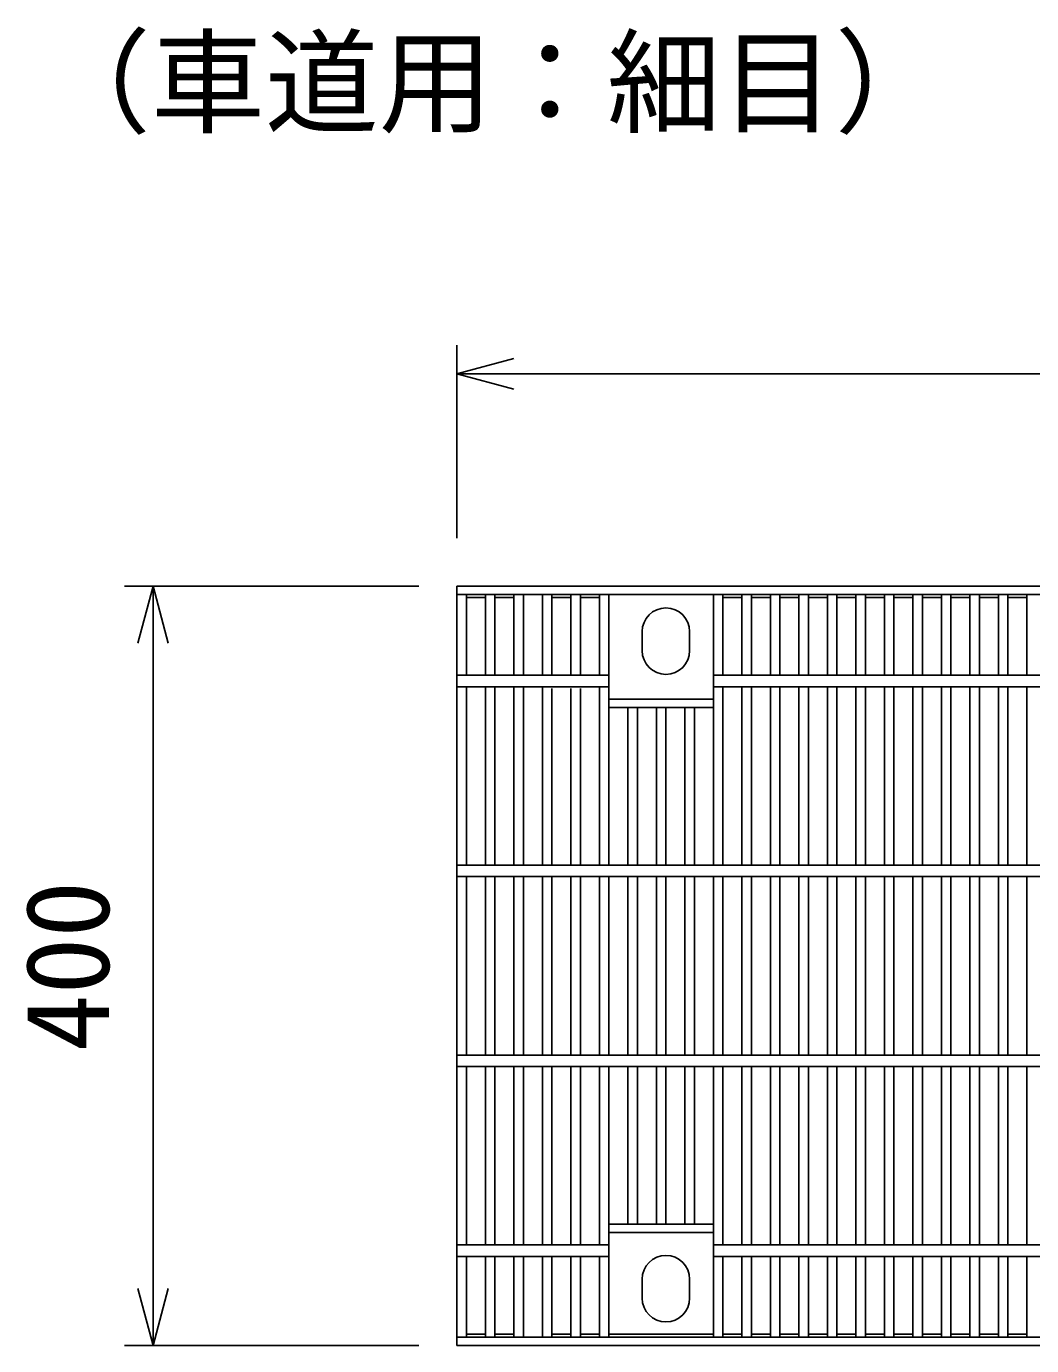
# Model space of a CAD drawing. Units: millimetres, scale not verified. Extents: x -25200 to 25200, y -8910 to 8910.
# Drawn here: x -14849 to -14320, y 1508 to 2203 of the extents above; entities that cross this region are included whole.
import ezdxf
from ezdxf.enums import TextEntityAlignment as Align

# ---------------------------------------------------------------- set-up
doc = ezdxf.new("R2010")
doc.units = ezdxf.units.MM
doc.header["$LTSCALE"] = 30
doc.layers.add('0-0_DIM', color=7, linetype='Continuous', lineweight=25)
doc.layers.add('0-2_HATCH', color=6, linetype='Continuous', lineweight=25)
doc.styles.add('ＭＳ ゴシック', font='')
doc.styles.get('ＭＳ ゴシック').set_extended_font_data('MS Gothic')

msp = doc.modelspace()

# ---------------------------------------------------------------- linework, layer by layer
at = {"layer": '0-0_DIM'}
for p, q in [((-14622.21, 1933.09), (-14622.21, 2034.68)), ((-13627.21, 2019.68), (-14622.21, 2019.68)), ((-14642.21, 1907.87), (-14797.21, 1907.87)), ((-14782.21, 1907.87), (-14782.21, 1507.87)), ((-14642.21, 1507.87), (-14797.21, 1507.87))]:
    msp.add_line(p, q, dxfattribs=at)
for points in [[(-14592.21, 2011.64), (-14622.21, 2019.68), (-14592.21, 2027.71)], [(-14790.25, 1877.87), (-14782.21, 1907.87), (-14774.17, 1877.87)], [(-14774.17, 1537.87), (-14782.21, 1507.87), (-14790.25, 1537.87)]]:
    msp.add_lwpolyline(points, dxfattribs=at)
at = {"layer": '0-2_HATCH'}
for p, q in [((-13627.21, 1907.87), (-14622.21, 1907.87)), ((-14622.21, 1907.87), (-14622.21, 1507.87)), ((-13627.21, 1903.37), (-14622.21, 1903.37)), ((-14617.21, 1903.37), (-14617.21, 1860.87)), ((-14607.21, 1901.87), (-14617.21, 1901.87)), ((-14607.21, 1903.37), (-14607.21, 1860.87)), ((-14602.21, 1903.37), (-14602.21, 1860.87)), ((-14592.21, 1901.87), (-14602.21, 1901.87)), ((-14592.21, 1903.37), (-14592.21, 1860.87)), ((-14587.21, 1903.37), (-14587.21, 1860.87)), ((-14577.21, 1903.37), (-14577.21, 1860.87)), ((-14572.21, 1903.37), (-14572.21, 1860.87)), ((-14562.21, 1901.87), (-14572.21, 1901.87)), ((-14562.21, 1903.37), (-14562.21, 1860.87)), ((-14557.21, 1903.37), (-14557.21, 1860.87)), ((-14547.21, 1901.87), (-14557.21, 1901.87)), ((-14547.21, 1903.37), (-14547.21, 1860.87)), ((-14542.21, 1760.87), (-14542.21, 1903.37)), ((-14487.21, 1760.87), (-14487.21, 1903.37)), ((-14482.21, 1903.37), (-14482.21, 1860.87)), ((-14472.21, 1901.87), (-14482.21, 1901.87)), ((-14472.21, 1903.37), (-14472.21, 1860.87)), ((-14467.21, 1903.37), (-14467.21, 1860.87)), ((-14457.21, 1901.87), (-14467.21, 1901.87)), ((-14457.21, 1903.37), (-14457.21, 1860.87)), ((-14452.21, 1903.37), (-14452.21, 1860.87)), ((-14442.21, 1901.87), (-14452.21, 1901.87)), ((-14442.21, 1903.37), (-14442.21, 1860.87)), ((-14437.21, 1903.37), (-14437.21, 1860.87)), ((-14427.21, 1901.87), (-14437.21, 1901.87)), ((-14427.21, 1903.37), (-14427.21, 1860.87)), ((-14422.21, 1903.37), (-14422.21, 1860.87)), ((-14412.21, 1901.87), (-14422.21, 1901.87)), ((-14412.21, 1903.37), (-14412.21, 1860.87)), ((-14407.21, 1903.37), (-14407.21, 1860.87)), ((-14397.21, 1901.87), (-14407.21, 1901.87)), ((-14397.21, 1903.37), (-14397.21, 1860.87)), ((-14392.21, 1903.37), (-14392.21, 1860.87)), ((-14382.21, 1901.87), (-14392.21, 1901.87)), ((-14382.21, 1903.37), (-14382.21, 1860.87)), ((-14377.21, 1903.37), (-14377.21, 1860.87)), ((-14367.21, 1901.87), (-14377.21, 1901.87)), ((-14367.21, 1903.37), (-14367.21, 1860.87)), ((-14362.21, 1903.37), (-14362.21, 1860.87)), ((-14352.21, 1901.87), (-14362.21, 1901.87)), ((-14352.21, 1903.37), (-14352.21, 1860.87)), ((-14347.21, 1903.37), (-14347.21, 1860.87)), ((-14337.21, 1901.87), (-14347.21, 1901.87)), ((-14337.21, 1903.37), (-14337.21, 1860.87)), ((-14332.21, 1903.37), (-14332.21, 1860.87)), ((-14322.21, 1901.87), (-14332.21, 1901.87)), ((-14322.21, 1903.37), (-14322.21, 1860.87)), ((-14524.71, 1873.87), (-14524.71, 1883.87)), ((-14499.71, 1883.87), (-14499.71, 1873.87)), ((-14542.21, 1860.87), (-14622.21, 1860.87)), ((-13762.21, 1860.87), (-14487.21, 1860.87)), ((-14622.21, 1854.87), (-14542.21, 1854.87)), ((-14617.21, 1760.87), (-14617.21, 1854.87)), ((-14607.21, 1760.87), (-14607.21, 1854.87)), ((-14602.21, 1760.87), (-14602.21, 1854.87)), ((-14592.21, 1760.87), (-14592.21, 1854.87)), ((-14587.21, 1760.87), (-14587.21, 1854.87)), ((-14577.21, 1760.87), (-14577.21, 1854.87)), ((-14572.21, 1760.87), (-14572.21, 1853.87)), ((-14562.21, 1760.87), (-14562.21, 1853.87)), ((-14557.21, 1760.87), (-14557.21, 1853.87)), ((-14547.21, 1760.87), (-14547.21, 1854.87)), ((-14542.21, 1848.37), (-14487.21, 1848.37)), ((-14487.21, 1854.87), (-13762.21, 1854.87)), ((-14482.21, 1760.87), (-14482.21, 1854.87)), ((-14472.21, 1760.87), (-14472.21, 1854.87)), ((-14467.21, 1760.87), (-14467.21, 1854.87)), ((-14457.21, 1760.87), (-14457.21, 1854.87)), ((-14452.21, 1760.87), (-14452.21, 1854.87)), ((-14442.21, 1760.87), (-14442.21, 1854.87)), ((-14437.21, 1760.87), (-14437.21, 1854.87)), ((-14427.21, 1760.87), (-14427.21, 1854.87)), ((-14422.21, 1760.87), (-14422.21, 1854.87)), ((-14412.21, 1760.87), (-14412.21, 1854.87)), ((-14407.21, 1760.87), (-14407.21, 1854.87)), ((-14397.21, 1760.87), (-14397.21, 1854.87)), ((-14392.21, 1760.87), (-14392.21, 1854.87)), ((-14382.21, 1760.87), (-14382.21, 1854.87)), ((-14377.21, 1760.87), (-14377.21, 1854.87)), ((-14367.21, 1760.87), (-14367.21, 1854.87)), ((-14362.21, 1760.87), (-14362.21, 1854.87)), ((-14352.21, 1760.87), (-14352.21, 1854.87)), ((-14347.21, 1760.87), (-14347.21, 1854.87)), ((-14337.21, 1760.87), (-14337.21, 1854.87)), ((-14332.21, 1760.87), (-14332.21, 1854.87)), ((-14322.21, 1760.87), (-14322.21, 1854.87)), ((-14542.21, 1843.87), (-14487.21, 1843.87)), ((-14532.21, 1760.87), (-14532.21, 1843.87)), ((-14527.21, 1760.87), (-14527.21, 1843.87)), ((-14517.21, 1760.87), (-14517.21, 1843.87)), ((-14512.21, 1760.87), (-14512.21, 1843.87)), ((-14502.21, 1760.87), (-14502.21, 1843.87)), ((-14497.21, 1760.87), (-14497.21, 1843.87)), ((-13627.21, 1760.87), (-14622.21, 1760.87)), ((-14622.21, 1754.87), (-13627.21, 1754.87)), ((-14617.21, 1660.87), (-14617.21, 1754.87)), ((-14607.21, 1660.87), (-14607.21, 1754.87)), ((-14602.21, 1660.87), (-14602.21, 1754.87)), ((-14592.21, 1660.87), (-14592.21, 1754.87)), ((-14587.21, 1660.87), (-14587.21, 1754.87)), ((-14577.21, 1660.87), (-14577.21, 1754.87)), ((-14572.21, 1660.87), (-14572.21, 1754.87)), ((-14562.21, 1660.87), (-14562.21, 1754.87)), ((-14557.21, 1660.87), (-14557.21, 1754.87)), ((-14547.21, 1660.87), (-14547.21, 1754.87)), ((-14542.21, 1660.87), (-14542.21, 1754.87)), ((-14532.21, 1660.87), (-14532.21, 1754.87)), ((-14527.21, 1660.87), (-14527.21, 1754.87)), ((-14517.21, 1660.87), (-14517.21, 1754.87)), ((-14512.21, 1660.87), (-14512.21, 1754.87)), ((-14502.21, 1660.87), (-14502.21, 1754.87)), ((-14497.21, 1660.87), (-14497.21, 1754.87)), ((-14487.21, 1660.87), (-14487.21, 1754.87)), ((-14482.21, 1660.87), (-14482.21, 1754.87)), ((-14472.21, 1660.87), (-14472.21, 1754.87)), ((-14467.21, 1660.87), (-14467.21, 1754.87)), ((-14457.21, 1660.87), (-14457.21, 1754.87)), ((-14452.21, 1660.87), (-14452.21, 1754.87)), ((-14442.21, 1660.87), (-14442.21, 1754.87)), ((-14437.21, 1660.87), (-14437.21, 1754.87)), ((-14427.21, 1660.87), (-14427.21, 1754.87)), ((-14422.21, 1660.87), (-14422.21, 1754.87)), ((-14412.21, 1660.87), (-14412.21, 1754.87)), ((-14407.21, 1660.87), (-14407.21, 1754.87)), ((-14397.21, 1660.87), (-14397.21, 1754.87)), ((-14392.21, 1660.87), (-14392.21, 1754.87)), ((-14382.21, 1660.87), (-14382.21, 1754.87)), ((-14377.21, 1660.87), (-14377.21, 1754.87)), ((-14367.21, 1660.87), (-14367.21, 1754.87)), ((-14362.21, 1660.87), (-14362.21, 1754.87)), ((-14352.21, 1660.87), (-14352.21, 1754.87)), ((-14347.21, 1660.87), (-14347.21, 1754.87)), ((-14337.21, 1660.87), (-14337.21, 1754.87)), ((-14332.21, 1660.87), (-14332.21, 1754.87)), ((-14322.21, 1660.87), (-14322.21, 1754.87)), ((-13627.21, 1660.87), (-14622.21, 1660.87)), ((-14622.21, 1654.87), (-13627.21, 1654.87)), ((-14617.21, 1560.87), (-14617.21, 1654.87)), ((-14607.21, 1560.87), (-14607.21, 1654.87)), ((-14602.21, 1560.87), (-14602.21, 1654.87)), ((-14592.21, 1560.87), (-14592.21, 1654.87)), ((-14587.21, 1560.87), (-14587.21, 1654.87)), ((-14577.21, 1560.87), (-14577.21, 1654.87)), ((-14572.21, 1560.87), (-14572.21, 1654.87)), ((-14562.21, 1560.87), (-14562.21, 1654.87)), ((-14557.21, 1560.87), (-14557.21, 1654.87)), ((-14547.21, 1560.87), (-14547.21, 1654.87)), ((-14542.21, 1512.37), (-14542.21, 1654.87)), ((-14532.21, 1571.87), (-14532.21, 1654.87)), ((-14527.21, 1571.87), (-14527.21, 1654.87)), ((-14517.21, 1571.87), (-14517.21, 1654.87)), ((-14512.21, 1571.87), (-14512.21, 1654.87)), ((-14502.21, 1571.87), (-14502.21, 1654.87)), ((-14497.21, 1571.87), (-14497.21, 1654.87)), ((-14487.21, 1512.37), (-14487.21, 1654.87)), ((-14482.21, 1560.87), (-14482.21, 1654.87)), ((-14472.21, 1560.87), (-14472.21, 1654.87)), ((-14467.21, 1560.87), (-14467.21, 1654.87)), ((-14457.21, 1560.87), (-14457.21, 1654.87)), ((-14452.21, 1560.87), (-14452.21, 1654.87)), ((-14442.21, 1560.87), (-14442.21, 1654.87)), ((-14437.21, 1560.87), (-14437.21, 1654.87)), ((-14427.21, 1560.87), (-14427.21, 1654.87)), ((-14422.21, 1560.87), (-14422.21, 1654.87)), ((-14412.21, 1560.87), (-14412.21, 1654.87)), ((-14407.21, 1560.87), (-14407.21, 1654.87)), ((-14397.21, 1560.87), (-14397.21, 1654.87)), ((-14392.21, 1560.87), (-14392.21, 1654.87)), ((-14382.21, 1560.87), (-14382.21, 1654.87)), ((-14377.21, 1560.87), (-14377.21, 1654.87)), ((-14367.21, 1560.87), (-14367.21, 1654.87)), ((-14362.21, 1560.87), (-14362.21, 1654.87)), ((-14352.21, 1560.87), (-14352.21, 1654.87)), ((-14347.21, 1560.87), (-14347.21, 1654.87)), ((-14337.21, 1560.87), (-14337.21, 1654.87)), ((-14332.21, 1560.87), (-14332.21, 1654.87)), ((-14322.21, 1560.87), (-14322.21, 1654.87)), ((-14542.21, 1571.87), (-14487.21, 1571.87)), ((-14542.21, 1567.37), (-14487.21, 1567.37)), ((-14542.21, 1560.87), (-14622.21, 1560.87)), ((-13762.21, 1560.87), (-14487.21, 1560.87)), ((-14622.21, 1554.87), (-14542.21, 1554.87)), ((-14617.21, 1512.37), (-14617.21, 1554.87)), ((-14607.21, 1512.37), (-14607.21, 1554.87)), ((-14602.21, 1512.37), (-14602.21, 1554.87)), ((-14592.21, 1512.37), (-14592.21, 1554.87)), ((-14587.21, 1554.87), (-14587.21, 1512.37)), ((-14577.21, 1512.37), (-14577.21, 1554.87)), ((-14572.21, 1512.37), (-14572.21, 1554.87)), ((-14562.21, 1512.37), (-14562.21, 1554.87)), ((-14557.21, 1512.37), (-14557.21, 1554.87)), ((-14547.21, 1512.37), (-14547.21, 1554.87)), ((-14487.21, 1554.87), (-13762.21, 1554.87)), ((-14482.21, 1512.37), (-14482.21, 1554.87)), ((-14472.21, 1512.37), (-14472.21, 1554.87)), ((-14467.21, 1512.37), (-14467.21, 1554.87)), ((-14457.21, 1512.37), (-14457.21, 1554.87)), ((-14452.21, 1512.37), (-14452.21, 1554.87)), ((-14442.21, 1512.37), (-14442.21, 1554.87)), ((-14437.21, 1512.37), (-14437.21, 1554.87)), ((-14427.21, 1512.37), (-14427.21, 1554.87)), ((-14422.21, 1512.37), (-14422.21, 1554.87)), ((-14412.21, 1512.37), (-14412.21, 1554.87)), ((-14407.21, 1512.37), (-14407.21, 1554.87)), ((-14397.21, 1512.37), (-14397.21, 1554.87)), ((-14392.21, 1512.37), (-14392.21, 1554.87)), ((-14382.21, 1512.37), (-14382.21, 1554.87)), ((-14377.21, 1512.37), (-14377.21, 1554.87)), ((-14367.21, 1512.37), (-14367.21, 1554.87)), ((-14362.21, 1512.37), (-14362.21, 1554.87)), ((-14352.21, 1512.37), (-14352.21, 1554.87)), ((-14347.21, 1512.37), (-14347.21, 1554.87)), ((-14337.21, 1512.37), (-14337.21, 1554.87)), ((-14332.21, 1512.37), (-14332.21, 1554.87)), ((-14322.21, 1512.37), (-14322.21, 1554.87)), ((-14524.71, 1532.87), (-14524.71, 1542.87)), ((-14499.71, 1532.87), (-14499.71, 1542.87)), ((-13627.21, 1512.37), (-14622.21, 1512.37)), ((-13627.21, 1507.87), (-14622.21, 1507.87)), ((-14607.21, 1513.87), (-14617.21, 1513.87)), ((-14592.21, 1513.87), (-14602.21, 1513.87)), ((-14562.21, 1513.87), (-14572.21, 1513.87)), ((-14547.21, 1513.87), (-14557.21, 1513.87)), ((-14487.21, 1513.87), (-14542.21, 1513.87)), ((-14472.21, 1513.87), (-14482.21, 1513.87)), ((-14457.21, 1513.87), (-14467.21, 1513.87)), ((-14442.21, 1513.87), (-14452.21, 1513.87)), ((-14427.21, 1513.87), (-14437.21, 1513.87)), ((-14412.21, 1513.87), (-14422.21, 1513.87)), ((-14397.21, 1513.87), (-14407.21, 1513.87)), ((-14382.21, 1513.87), (-14392.21, 1513.87)), ((-14367.21, 1513.87), (-14377.21, 1513.87)), ((-14352.21, 1513.87), (-14362.21, 1513.87)), ((-14337.21, 1513.87), (-14347.21, 1513.87)), ((-14322.21, 1513.87), (-14332.21, 1513.87))]:
    msp.add_line(p, q, dxfattribs=at)
for centre, start, end in [((-14512.21, 1883.87), 0, 180), ((-14512.21, 1873.87), 180, 0), ((-14512.21, 1542.87), 0, 180), ((-14512.21, 1532.87), 180, 0)]:
    msp.add_arc(centre, 12.5, start, end, dxfattribs=at)

# ---------------------------------------------------------------- texts
at = {"layer": '0-0_DIM', "style": 'ＭＳ ゴシック'}
msp.add_text('（車道用：細目）', height=43.99, dxfattribs=at).set_placement((-14843.35, 2138.05), align=Align.BOTTOM_LEFT)
msp.add_text('400', height=43.99, rotation=90, dxfattribs=at).set_placement((-14792.21, 1662.87), align=Align.BOTTOM_LEFT)

doc.saveas('drawing.dxf')
